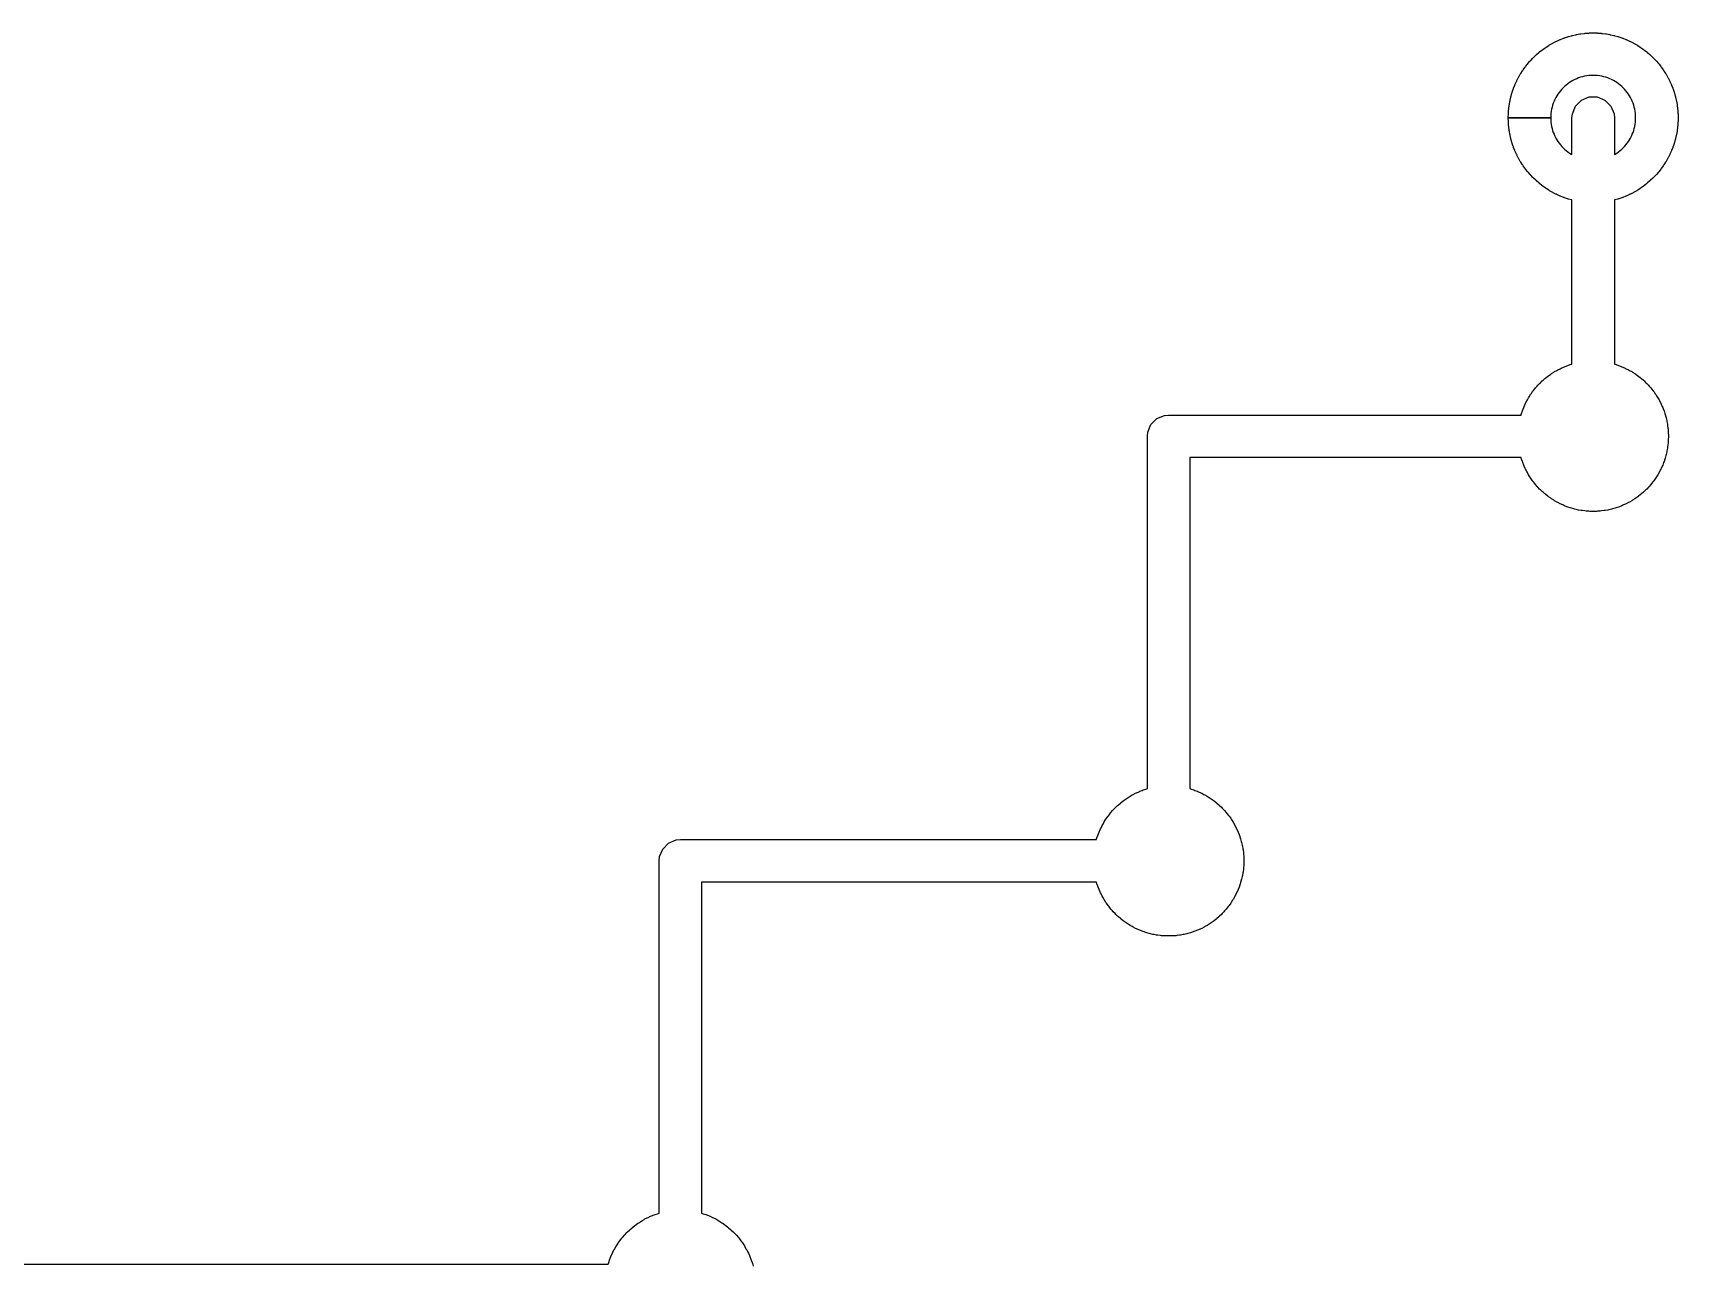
# Model space of a CAD drawing. Header units: millimetres. Extents: x 73.1 to 170.6, y -160.7 to -95.4.
# Drawn here: x 156.35 to 165.44, y -140.84 to -134.03 of the extents above; entities that cross this region are included whole.
import ezdxf

# ---------------------------------------------------------------- set-up
doc = ezdxf.new("R2010")
doc.units = ezdxf.units.MM
doc.layers.add('B.Silkscreen', color=31, linetype='CONTINUOUS', true_color=0xe8b2a7)

msp = doc.modelspace()

# ---------------------------------------------------------------- linework, layer by layer
at = {"layer": 'B.Silkscreen', "linetype": 'CONTINUOUS'}
for p, q in [((164.85677, -134.048001), (164.873794, -134.04408)), ((164.873794, -134.04408), (164.876661, -134.04371)), ((164.876661, -134.04371), (164.879449, -134.042923)), ((164.879449, -134.042923), (164.896771, -134.039822)), ((164.896771, -134.039822), (164.899744, -134.039586)), ((164.899744, -134.039586), (164.902654, -134.038922)), ((164.902654, -134.038922), (164.920259, -134.036685)), ((164.920259, -134.036685), (164.923212, -134.036601)), ((164.923212, -134.036601), (164.926124, -134.036089)), ((164.926124, -134.036089), (164.943984, -134.034727)), ((164.943984, -134.034727), (164.946978, -134.034793)), ((164.946978, -134.034793), (164.949948, -134.034425)), ((164.949948, -134.034425), (164.968053, -134.033969)), ((164.968053, -134.033969), (164.971005, -134.034184)), ((164.971005, -134.034184), (164.973958, -134.033969)), ((164.973958, -134.033969), (164.992062, -134.034425)), ((164.992062, -134.034425), (164.99503, -134.034793)), ((164.99503, -134.034793), (164.99802, -134.034727)), ((164.99802, -134.034727), (165.015892, -134.036089)), ((165.015892, -134.036089), (165.018807, -134.036602)), ((165.018807, -134.036602), (165.021768, -134.036686)), ((165.021768, -134.036686), (165.039366, -134.038923)), ((165.039366, -134.038923), (165.042267, -134.039585)), ((165.042267, -134.039585), (165.045239, -134.039821)), ((165.045239, -134.039821), (165.062564, -134.042922)), ((165.062564, -134.042922), (165.065353, -134.043709)), ((165.065353, -134.043709), (165.068224, -134.04408)), ((165.068224, -134.04408), (165.085248, -134.048001)), ((164.674781, -134.139328), (164.688073, -134.128882)), ((164.688073, -134.128882), (164.69046, -134.127358)), ((164.69046, -134.127358), (164.692597, -134.1255)), ((164.692597, -134.1255), (164.706393, -134.115696)), ((164.706393, -134.115696), (164.708842, -134.114294)), ((164.708842, -134.114294), (164.711065, -134.112541)), ((164.711065, -134.112541), (164.725344, -134.103393)), ((164.725344, -134.103393), (164.727848, -134.102115)), ((164.727848, -134.102115), (164.730136, -134.100482)), ((164.730136, -134.100482), (164.744862, -134.092012)), ((164.744862, -134.092012), (164.747448, -134.090845)), ((164.747448, -134.090845), (164.749832, -134.089311)), ((164.749832, -134.089311), (164.764996, -134.081537)), ((164.764996, -134.081537), (164.767681, -134.080478)), ((164.767681, -134.080478), (164.770184, -134.079036)), ((164.770184, -134.079036), (164.785769, -134.07199)), ((164.785769, -134.07199), (164.788512, -134.071061)), ((164.788512, -134.071061), (164.791081, -134.069745)), ((164.791081, -134.069745), (164.807054, -134.063449)), ((164.807054, -134.063449), (164.80983, -134.062658)), ((164.80983, -134.062658), (164.812452, -134.061474)), ((164.812452, -134.061474), (164.828798, -134.055941)), ((164.828798, -134.055941), (164.831642, -134.05528)), ((164.831642, -134.05528), (164.83436, -134.054211)), ((164.83436, -134.054211), (164.851054, -134.04947)), ((164.851054, -134.04947), (164.853965, -134.048944)), ((164.853965, -134.048944), (164.85677, -134.048001)), ((165.085248, -134.048001), (165.08806, -134.048947)), ((165.08806, -134.048947), (165.090976, -134.049474)), ((165.090976, -134.049474), (165.107662, -134.054215)), ((165.107662, -134.054215), (165.11036, -134.055276)), ((165.11036, -134.055276), (165.113191, -134.055934)), ((165.113191, -134.055934), (165.129547, -134.061467)), ((165.129547, -134.061467), (165.132181, -134.062657)), ((165.132181, -134.062657), (165.134953, -134.063446)), ((165.134953, -134.063446), (165.15093, -134.069741)), ((165.15093, -134.069741), (165.153518, -134.071067)), ((165.153518, -134.071067), (165.156275, -134.072001)), ((165.156275, -134.072001), (165.171851, -134.079047)), ((165.171851, -134.079047), (165.174339, -134.080481)), ((165.174339, -134.080481), (165.177011, -134.081535)), ((165.177011, -134.081535), (165.192177, -134.089308)), ((165.192177, -134.089308), (165.194553, -134.090837)), ((165.194553, -134.090837), (165.197119, -134.091994)), ((165.197119, -134.091994), (165.211856, -134.100464)), ((165.211856, -134.100464), (165.214169, -134.102115)), ((165.214169, -134.102115), (165.216709, -134.103411)), ((165.216709, -134.103411), (165.230979, -134.112559)), ((165.230979, -134.112559), (165.233186, -134.114301)), ((165.233186, -134.114301), (165.235627, -134.115698)), ((165.235627, -134.115698), (165.249421, -134.125502)), ((165.249421, -134.125502), (165.251566, -134.127369)), ((165.251566, -134.127369), (165.253965, -134.1289)), ((165.253965, -134.1289), (165.267251, -134.139346)), ((164.583747, -134.23832), (164.593558, -134.224529)), ((164.593558, -134.224529), (164.595396, -134.222418)), ((164.595396, -134.222418), (164.596903, -134.220056)), ((164.596903, -134.220056), (164.607344, -134.206769)), ((164.607344, -134.206769), (164.609273, -134.204755)), ((164.609273, -134.204755), (164.610887, -134.202473)), ((164.610887, -134.202473), (164.621945, -134.189698)), ((164.621945, -134.189698), (164.624007, -134.187741)), ((164.624007, -134.187741), (164.625759, -134.185501)), ((164.625759, -134.185501), (164.637406, -134.173292)), ((164.637406, -134.173292), (164.639523, -134.171469)), ((164.639523, -134.171469), (164.641343, -134.169357)), ((164.641343, -134.169357), (164.653563, -134.157708)), ((164.653563, -134.157708), (164.655766, -134.155986)), ((164.655766, -134.155986), (164.657689, -134.153958)), ((164.657689, -134.153958), (164.670449, -134.142902)), ((164.670449, -134.142902), (164.672752, -134.141272)), ((164.672752, -134.141272), (164.674781, -134.139328)), ((165.267251, -134.139346), (165.269268, -134.14128)), ((165.269268, -134.14128), (165.271548, -134.142893)), ((165.271548, -134.142893), (165.284312, -134.15395)), ((165.284312, -134.15395), (165.286237, -134.15598)), ((165.286237, -134.15598), (165.288448, -134.157708)), ((165.288448, -134.157708), (165.300668, -134.169357)), ((165.300668, -134.169357), (165.302485, -134.171466)), ((165.302485, -134.171466), (165.304598, -134.173285)), ((165.304598, -134.173285), (165.316247, -134.185494)), ((165.316247, -134.185494), (165.318004, -134.18774)), ((165.318004, -134.18774), (165.320071, -134.189702)), ((165.320071, -134.189702), (165.331128, -134.202476)), ((165.331128, -134.202476), (165.332739, -134.204755)), ((165.332739, -134.204755), (165.334665, -134.206765)), ((165.334665, -134.206765), (165.345106, -134.220051)), ((165.345106, -134.220051), (165.346613, -134.222414)), ((165.346613, -134.222414), (165.348452, -134.224525)), ((165.348452, -134.224525), (165.358264, -134.238315)), ((164.540021, -134.317732), (164.547067, -134.302151)), ((164.547067, -134.302151), (164.548492, -134.299677)), ((164.548492, -134.299677), (164.549537, -134.297025)), ((164.549537, -134.297025), (164.557303, -134.281857)), ((164.557303, -134.281857), (164.558856, -134.279441)), ((164.558856, -134.279441), (164.560035, -134.276829)), ((164.560035, -134.276829), (164.568507, -134.262102)), ((164.568507, -134.262102), (164.570134, -134.259822)), ((164.570134, -134.259822), (164.57141, -134.257322)), ((164.57141, -134.257322), (164.580557, -134.243043)), ((164.580557, -134.243043), (164.582326, -134.240799)), ((164.582326, -134.240799), (164.583747, -134.23832)), ((164.83075, -134.315034), (164.8219, -134.321988)), ((164.83995, -134.308495), (164.83075, -134.315034)), ((164.849494, -134.302381), (164.83995, -134.308495)), ((164.859344, -134.296715), (164.849494, -134.302381)), ((164.869414, -134.291552), (164.859344, -134.296715)), ((164.879756, -134.286876), (164.869414, -134.291552)), ((164.890367, -134.282694), (164.879756, -134.286876)), ((164.901231, -134.279017), (164.890367, -134.282694)), ((164.912283, -134.275878), (164.901231, -134.279017)), ((164.923613, -134.273269), (164.912283, -134.275878)), ((164.935161, -134.271201), (164.923613, -134.273269)), ((164.946898, -134.26971), (164.935161, -134.271201)), ((164.958828, -134.2688), (164.946898, -134.26971)), ((164.971004, -134.268493), (164.958828, -134.2688)), ((164.983175, -134.268799), (164.971004, -134.268493)), ((164.995123, -134.26971), (164.983175, -134.268799)), ((165.006837, -134.271199), (164.995123, -134.26971)), ((165.018409, -134.27327), (165.006837, -134.271199)), ((165.029728, -134.275878), (165.018409, -134.27327)), ((165.040772, -134.279015), (165.029728, -134.275878)), ((165.05167, -134.282703), (165.040772, -134.279015)), ((165.06226, -134.286875), (165.05167, -134.282703)), ((165.072584, -134.291545), (165.06226, -134.286875)), ((165.082694, -134.296728), (165.072584, -134.291545)), ((165.092532, -134.302383), (165.082694, -134.296728)), ((165.102035, -134.308474), (165.092532, -134.302383)), ((165.111241, -134.315017), (165.102035, -134.308474)), ((165.120107, -134.321988), (165.111241, -134.315017)), ((165.358264, -134.238315), (165.359686, -134.240799)), ((165.359686, -134.240799), (165.361457, -134.243043)), ((165.361457, -134.243043), (165.370604, -134.257322)), ((165.370604, -134.257322), (165.371882, -134.259828)), ((165.371882, -134.259828), (165.373516, -134.262117)), ((165.373516, -134.262117), (165.381985, -134.276844)), ((165.381985, -134.276844), (165.383154, -134.279436)), ((165.383154, -134.279436), (165.384694, -134.28183)), ((165.384694, -134.28183), (165.392465, -134.296997)), ((165.392465, -134.296997), (165.39351, -134.299651)), ((165.39351, -134.299651), (165.394939, -134.302128)), ((165.394939, -134.302128), (165.401989, -134.317709)), ((164.511729, -134.408647), (164.512106, -134.405734)), ((164.512106, -134.405734), (164.516032, -134.388713)), ((164.516032, -134.388713), (164.516969, -134.385928)), ((164.516969, -134.385928), (164.517491, -134.383039)), ((164.517491, -134.383039), (164.522231, -134.366345)), ((164.522231, -134.366345), (164.523297, -134.363633)), ((164.523297, -134.363633), (164.523957, -134.360793)), ((164.523957, -134.360793), (164.529488, -134.344446)), ((164.529488, -134.344446), (164.530684, -134.341798)), ((164.530684, -134.341798), (164.53148, -134.339005)), ((164.53148, -134.339005), (164.537781, -134.323028)), ((164.537781, -134.323028), (164.539098, -134.320459)), ((164.539098, -134.320459), (164.540021, -134.317732)), ((164.759587, -134.40137), (164.754894, -134.411748)), ((164.764749, -134.39129), (164.759587, -134.40137)), ((164.770392, -134.38148), (164.764749, -134.39129)), ((164.776499, -134.371947), (164.770392, -134.38148)), ((164.783034, -134.36276), (164.776499, -134.371947)), ((164.790036, -134.353849), (164.783034, -134.36276)), ((164.7974, -134.345341), (164.790036, -134.353849)), ((164.805174, -134.337191), (164.7974, -134.345341)), ((164.813365, -134.329383), (164.805174, -134.337191)), ((164.8219, -134.321988), (164.813365, -134.329383)), ((164.873505, -134.437832), (164.905858, -134.405479)), ((164.905858, -134.405479), (164.948128, -134.38797)), ((164.948128, -134.38797), (164.993882, -134.38797)), ((164.993882, -134.38797), (165.036152, -134.405479)), ((165.036152, -134.405479), (165.068505, -134.437832)), ((165.128654, -134.329391), (165.120107, -134.321988)), ((165.136835, -134.33719), (165.128654, -134.329391)), ((165.1446, -134.345327), (165.136835, -134.33719)), ((165.151981, -134.353856), (165.1446, -134.345327)), ((165.158974, -134.362755), (165.151981, -134.353856)), ((165.165514, -134.371947), (165.158974, -134.362755)), ((165.171613, -134.381468), (165.165514, -134.371947)), ((165.177261, -134.391288), (165.171613, -134.381468)), ((165.18244, -134.401397), (165.177261, -134.391288)), ((165.187119, -134.411735), (165.18244, -134.401397)), ((165.401989, -134.317709), (165.402926, -134.320476)), ((165.402926, -134.320476), (165.404255, -134.323069)), ((165.404255, -134.323069), (165.410549, -134.339046)), ((165.410549, -134.339046), (165.411336, -134.341815)), ((165.411336, -134.341815), (165.412525, -134.344445)), ((165.412525, -134.344445), (165.418056, -134.360793)), ((165.418056, -134.360793), (165.418713, -134.363625)), ((165.418713, -134.363625), (165.419779, -134.366333)), ((165.419779, -134.366333), (165.42452, -134.383026)), ((165.42452, -134.383026), (165.425042, -134.385919)), ((165.425042, -134.385919), (165.425981, -134.388706)), ((165.425981, -134.388706), (165.429908, -134.405727)), ((165.429908, -134.405727), (165.430286, -134.408653)), ((164.501995, -134.500012), (164.502453, -134.481916)), ((164.502453, -134.481916), (164.502819, -134.478964)), ((164.502753, -134.475985), (164.504113, -134.458114)), ((164.502819, -134.478964), (164.502753, -134.475985)), ((164.504113, -134.458114), (164.504627, -134.455192)), ((164.504627, -134.455192), (164.504711, -134.452223)), ((164.504711, -134.452223), (164.506949, -134.434619)), ((164.506949, -134.434619), (164.507607, -134.431738)), ((164.507607, -134.431738), (164.507839, -134.428795)), ((164.507839, -134.428795), (164.510932, -134.411475)), ((164.510932, -134.411475), (164.511729, -134.408647)), ((164.736825, -134.490829), (164.736518, -134.502962)), ((164.737735, -134.478868), (164.736825, -134.490829)), ((164.739229, -134.467118), (164.737735, -134.478868)), ((164.741288, -134.455587), (164.739229, -134.467118)), ((164.743897, -134.444276), (164.741288, -134.455587)), ((164.747041, -134.433204), (164.743897, -134.444276)), ((164.750715, -134.422344), (164.747041, -134.433204)), ((164.754894, -134.411748), (164.750715, -134.422344)), ((164.853743, -134.502979), (164.855996, -134.480102)), ((164.855996, -134.480102), (164.873505, -134.437832)), ((165.068505, -134.437832), (165.086014, -134.480102)), ((165.086014, -134.480102), (165.088267, -134.502979)), ((165.191289, -134.422321), (165.187119, -134.411735)), ((165.194969, -134.433198), (165.191289, -134.422321)), ((165.198123, -134.444301), (165.194969, -134.433198)), ((165.200725, -134.455577), (165.198123, -134.444301)), ((165.202782, -134.467106), (165.200725, -134.455577)), ((165.204278, -134.478869), (165.202782, -134.467106)), ((165.205188, -134.49083), (165.204278, -134.478869)), ((165.205497, -134.502979), (165.205188, -134.49083)), ((165.430286, -134.408653), (165.431087, -134.411494)), ((165.431087, -134.411494), (165.434177, -134.428813)), ((165.434177, -134.428813), (165.434407, -134.431743)), ((165.434407, -134.431743), (165.435063, -134.434613)), ((165.435063, -134.434613), (165.437302, -134.452216)), ((165.437302, -134.452216), (165.437386, -134.455187)), ((165.437386, -134.455187), (165.437901, -134.458114)), ((165.437901, -134.458114), (165.439261, -134.475985)), ((165.439261, -134.475985), (165.439194, -134.47896)), ((165.439194, -134.47896), (165.439561, -134.48191)), ((165.439561, -134.48191), (165.44002, -134.500006)), ((164.501994, -134.505942), (164.50221, -134.502971)), ((164.502452, -134.52406), (164.501994, -134.505942)), ((164.502209, -134.502962), (164.501995, -134.500012)), ((164.50221, -134.502971), (164.502209, -134.502962)), ((164.502209, -134.502962), (164.736518, -134.502962)), ((164.736518, -134.502962), (164.502209, -134.502962)), ((164.502819, -134.527018), (164.502452, -134.52406)), ((164.502753, -134.529999), (164.502819, -134.527018)), ((164.504114, -134.54786), (164.502753, -134.529999)), ((164.504627, -134.550781), (164.504114, -134.54786)), ((164.504712, -134.553747), (164.504627, -134.550781)), ((164.50695, -134.571348), (164.504712, -134.553747)), ((164.507606, -134.574222), (164.50695, -134.571348)), ((164.507838, -134.577163), (164.507606, -134.574222)), ((164.510931, -134.594491), (164.507838, -134.577163)), ((164.736518, -134.502962), (164.736826, -134.515158)), ((164.736826, -134.515158), (164.737737, -134.527118)), ((164.737737, -134.527118), (164.739228, -134.538844)), ((164.739228, -134.538844), (164.741286, -134.550371)), ((164.741286, -134.550371), (164.743895, -134.561681)), ((164.743895, -134.561681), (164.747044, -134.572769)), ((164.747044, -134.572769), (164.750712, -134.583611)), ((164.750712, -134.583611), (164.754897, -134.594224)), ((164.853743, -134.706036), (164.853743, -134.502979)), ((165.088267, -134.502979), (165.088267, -134.706042)), ((165.187115, -134.594237), (165.191292, -134.583634)), ((165.191292, -134.583634), (165.194972, -134.572758)), ((165.194972, -134.572758), (165.198122, -134.561671)), ((165.198122, -134.561671), (165.200723, -134.550401)), ((165.200723, -134.550401), (165.202782, -134.538854)), ((165.202782, -134.538854), (165.204278, -134.527095)), ((165.204278, -134.527095), (165.205188, -134.515154)), ((165.205188, -134.515154), (165.205497, -134.502979)), ((165.434179, -134.577144), (165.431089, -134.594471)), ((165.434408, -134.574216), (165.434179, -134.577144)), ((165.435063, -134.571354), (165.434408, -134.574216)), ((165.437302, -134.553753), (165.435063, -134.571354)), ((165.437386, -134.550784), (165.437302, -134.553753)), ((165.437901, -134.547859), (165.437386, -134.550784)), ((165.439261, -134.529999), (165.437901, -134.547859)), ((165.439561, -134.524066), (165.439194, -134.527016)), ((165.439194, -134.527016), (165.439261, -134.529999)), ((165.44002, -134.505949), (165.439561, -134.524066)), ((165.44002, -134.500006), (165.439803, -134.502977)), ((165.439803, -134.502977), (165.44002, -134.505949)), ((164.511729, -134.597321), (164.510931, -134.594491)), ((164.512107, -134.600245), (164.511729, -134.597321)), ((164.516033, -134.617262), (164.512107, -134.600245)), ((164.51697, -134.620045), (164.516033, -134.617262)), ((164.517493, -134.622939), (164.51697, -134.620045)), ((164.522233, -134.639627), (164.517493, -134.622939)), ((164.5233, -134.642338), (164.522233, -134.639627)), ((164.523958, -134.645173), (164.5233, -134.642338)), ((164.529489, -134.661519), (164.523958, -134.645173)), ((164.530681, -134.664158), (164.529489, -134.661519)), ((164.531477, -134.666951), (164.530681, -134.664158)), ((164.537778, -134.682931), (164.531477, -134.666951)), ((164.754897, -134.594224), (164.759582, -134.604584)), ((164.759582, -134.604584), (164.764757, -134.61469)), ((164.764757, -134.61469), (164.770399, -134.624503)), ((164.770399, -134.624503), (164.776499, -134.634021)), ((164.776499, -134.634021), (164.783039, -134.643216)), ((164.783039, -134.643216), (164.790005, -134.652078)), ((164.790005, -134.652078), (164.7974, -134.660612)), ((164.7974, -134.660612), (164.8052, -134.668796)), ((164.8052, -134.668796), (164.813387, -134.676602)), ((164.813387, -134.676602), (164.8219, -134.683979)), ((165.120104, -134.683982), (165.12863, -134.676596)), ((165.12863, -134.676596), (165.136817, -134.668789)), ((165.136817, -134.668789), (165.144615, -134.660609)), ((165.144615, -134.660609), (165.151993, -134.652094)), ((165.151993, -134.652094), (165.158983, -134.643202)), ((165.158983, -134.643202), (165.165519, -134.634014)), ((165.165519, -134.634014), (165.171604, -134.624518)), ((165.171604, -134.624518), (165.177256, -134.614685)), ((165.177256, -134.614685), (165.182445, -134.604557)), ((165.182445, -134.604557), (165.187115, -134.594237)), ((165.410552, -134.666909), (165.404258, -134.68289)), ((165.411338, -134.664143), (165.410552, -134.666909)), ((165.412524, -134.66152), (165.411338, -134.664143)), ((165.418055, -134.645173), (165.412524, -134.66152)), ((165.418711, -134.642343), (165.418055, -134.645173)), ((165.419776, -134.63964), (165.418711, -134.642343)), ((165.424518, -134.622951), (165.419776, -134.63964)), ((165.425041, -134.620055), (165.424518, -134.622951)), ((165.42598, -134.617268), (165.425041, -134.620055)), ((165.429907, -134.600252), (165.42598, -134.617268)), ((165.430286, -134.597319), (165.429907, -134.600252)), ((165.431089, -134.594471), (165.430286, -134.597319)), ((164.539095, -134.685499), (164.537778, -134.682931)), ((164.540021, -134.688234), (164.539095, -134.685499)), ((164.547067, -134.703815), (164.540021, -134.688234)), ((164.548492, -134.706287), (164.547067, -134.703815)), ((164.549538, -134.708944), (164.548492, -134.706287)), ((164.557304, -134.724111), (164.549538, -134.708944)), ((164.558849, -134.726514), (164.557304, -134.724111)), ((164.560021, -134.729112), (164.558849, -134.726514)), ((164.568493, -134.743848), (164.560021, -134.729112)), ((164.570135, -134.746149), (164.568493, -134.743848)), ((164.571418, -134.748663), (164.570135, -134.746149)), ((164.580565, -134.762938), (164.571418, -134.748663)), ((164.582329, -134.765173), (164.580565, -134.762938)), ((164.583745, -134.767646), (164.582329, -134.765173)), ((164.593556, -134.781438), (164.583745, -134.767646)), ((164.8219, -134.683979), (164.830746, -134.690931)), ((164.830746, -134.690931), (164.83996, -134.697476)), ((164.83996, -134.697476), (164.849506, -134.703599)), ((164.849506, -134.703599), (164.853743, -134.706036)), ((165.088267, -134.706042), (165.092511, -134.703603)), ((165.092511, -134.703603), (165.102031, -134.697494)), ((165.102031, -134.697494), (165.111255, -134.690942)), ((165.111255, -134.690942), (165.120104, -134.683982)), ((165.358266, -134.76765), (165.348454, -134.781442)), ((165.359683, -134.765175), (165.358266, -134.76765)), ((165.361449, -134.762938), (165.359683, -134.765175)), ((165.370596, -134.748664), (165.361449, -134.762938)), ((165.371884, -134.746138), (165.370596, -134.748664)), ((165.37353, -134.743832), (165.371884, -134.746138)), ((165.381999, -134.729097), (165.37353, -134.743832)), ((165.38316, -134.726519), (165.381999, -134.729097)), ((165.384693, -134.724138), (165.38316, -134.726519)), ((165.392464, -134.708972), (165.384693, -134.724138)), ((165.393511, -134.706313), (165.392464, -134.708972)), ((165.394939, -134.703838), (165.393511, -134.706313)), ((165.401989, -134.688257), (165.394939, -134.703838)), ((165.402927, -134.685487), (165.401989, -134.688257)), ((165.404258, -134.68289), (165.402927, -134.685487)), ((164.5954, -134.783555), (164.593556, -134.781438)), ((164.596914, -134.785927), (164.5954, -134.783555)), ((164.607354, -134.799211), (164.596914, -134.785927)), ((164.609304, -134.801245), (164.607354, -134.799211)), ((164.610929, -134.803541), (164.609304, -134.801245)), ((164.621987, -134.816303), (164.610929, -134.803541)), ((164.624009, -134.818219), (164.621987, -134.816303)), ((164.625723, -134.820413), (164.624009, -134.818219)), ((164.63737, -134.832632), (164.625723, -134.820413)), ((164.639494, -134.834463), (164.63737, -134.832632)), ((164.641332, -134.836596), (164.639494, -134.834463)), ((164.653552, -134.848248), (164.641332, -134.836596)), ((164.655757, -134.849972), (164.653552, -134.848248)), ((164.657677, -134.851997), (164.655757, -134.849972)), ((164.670437, -134.863056), (164.657677, -134.851997)), ((165.284324, -134.852007), (165.27156, -134.863065)), ((165.286252, -134.849973), (165.284324, -134.852007)), ((165.288459, -134.848248), (165.286252, -134.849973)), ((165.300679, -134.836596), (165.288459, -134.848248)), ((165.30251, -134.834469), (165.300679, -134.836596)), ((165.304634, -134.83264), (165.30251, -134.834469)), ((165.316283, -134.82042), (165.304634, -134.83264)), ((165.318003, -134.818217), (165.316283, -134.82042)), ((165.320029, -134.816298), (165.318003, -134.818217)), ((165.331086, -134.803537), (165.320029, -134.816298)), ((165.332705, -134.801248), (165.331086, -134.803537)), ((165.334655, -134.799215), (165.332705, -134.801248)), ((165.345095, -134.785932), (165.334655, -134.799215)), ((165.346607, -134.783562), (165.345095, -134.785932)), ((165.348454, -134.781442), (165.346607, -134.783562)), ((164.672738, -134.864684), (164.670437, -134.863056)), ((164.674776, -134.866638), (164.672738, -134.864684)), ((164.688069, -134.877085), (164.674776, -134.866638)), ((164.690468, -134.878616), (164.688069, -134.877085)), ((164.69262, -134.880487), (164.690468, -134.878616)), ((164.706415, -134.890286), (164.69262, -134.880487)), ((164.708835, -134.891669), (164.706415, -134.890286)), ((164.711021, -134.893396), (164.708835, -134.891669)), ((164.7253, -134.902553), (164.711021, -134.893396)), ((164.727829, -134.903844), (164.7253, -134.902553)), ((164.730141, -134.905495), (164.727829, -134.903844)), ((164.744868, -134.913964), (164.730141, -134.905495)), ((164.747467, -134.915136), (164.744868, -134.913964)), ((164.749864, -134.916678), (164.747467, -134.915136)), ((164.765028, -134.924446), (164.749864, -134.916678)), ((164.767687, -134.925493), (164.765028, -134.924446)), ((164.770167, -134.926923), (164.767687, -134.925493)), ((164.785752, -134.933972), (164.770167, -134.926923)), ((164.788507, -134.934905), (164.785752, -134.933972)), ((164.791093, -134.93623), (164.788507, -134.934905)), ((164.807066, -134.942523), (164.791093, -134.93623)), ((164.809836, -134.943311), (164.807066, -134.942523)), ((164.812458, -134.944496), (164.809836, -134.943311)), ((164.828805, -134.950029), (164.812458, -134.944496)), ((164.831655, -134.95069), (164.828805, -134.950029)), ((164.834379, -134.951762), (164.831655, -134.95069)), ((164.851073, -134.9565), (164.834379, -134.951762)), ((165.107644, -134.951758), (165.090957, -134.956496)), ((165.110352, -134.950692), (165.107644, -134.951758)), ((165.113185, -134.950035), (165.110352, -134.950692)), ((165.12954, -134.944503), (165.113185, -134.950035)), ((165.132168, -134.943315), (165.12954, -134.944503)), ((165.134942, -134.942527), (165.132168, -134.943315)), ((165.150919, -134.936234), (165.134942, -134.942527)), ((165.153526, -134.934898), (165.150919, -134.936234)), ((165.156292, -134.933961), (165.153526, -134.934898)), ((165.171868, -134.926912), (165.156292, -134.933961)), ((165.17433, -134.925491), (165.171868, -134.926912)), ((165.176978, -134.924449), (165.17433, -134.925491)), ((165.192145, -134.916681), (165.176978, -134.924449)), ((165.194532, -134.915145), (165.192145, -134.916681)), ((165.197114, -134.913982), (165.194532, -134.915145)), ((165.211851, -134.905513), (165.197114, -134.913982)), ((165.214192, -134.903842), (165.211851, -134.905513)), ((165.216753, -134.902534), (165.214192, -134.903842)), ((165.231023, -134.893378), (165.216753, -134.902534)), ((165.2332, -134.891657), (165.231023, -134.893378)), ((165.235604, -134.890283), (165.2332, -134.891657)), ((165.249398, -134.880484), (165.235604, -134.890283)), ((165.251558, -134.878604), (165.249398, -134.880484)), ((165.253969, -134.877066), (165.251558, -134.878604)), ((165.267255, -134.86662), (165.253969, -134.877066)), ((165.269278, -134.864679), (165.267255, -134.86662)), ((165.27156, -134.863065), (165.269278, -134.864679)), ((164.853743, -134.956981), (164.851073, -134.9565)), ((164.853743, -135.863396), (164.853743, -134.956981)), ((165.090957, -134.956496), (165.088267, -134.956981)), ((165.088267, -134.956981), (165.088267, -135.863396)), ((164.689492, -135.956465), (164.693848, -135.952504)), ((164.693848, -135.952504), (164.704482, -135.943293)), ((164.704482, -135.943293), (164.709012, -135.939556)), ((164.709012, -135.939556), (164.720089, -135.930856)), ((164.720089, -135.930856), (164.724732, -135.927384)), ((164.724732, -135.927384), (164.736223, -135.919209)), ((164.736223, -135.919209), (164.741098, -135.915914)), ((164.741098, -135.915914), (164.752996, -135.908284)), ((164.752996, -135.908284), (164.758123, -135.905171)), ((164.758123, -135.905171), (164.770403, -135.898121)), ((164.770403, -135.898121), (164.775496, -135.895356)), ((164.775496, -135.895356), (164.788129, -135.888879)), ((164.788129, -135.888879), (164.793566, -135.886259)), ((164.793566, -135.886259), (164.806557, -135.880389)), ((164.806557, -135.880389), (164.812008, -135.878083)), ((164.812008, -135.878083), (164.82532, -135.872828)), ((164.82532, -135.872828), (164.83107, -135.870723)), ((164.83107, -135.870723), (164.844688, -135.866121)), ((164.844688, -135.866121), (164.850433, -135.864336)), ((164.850433, -135.864336), (164.853743, -135.863396)), ((165.088267, -135.863396), (165.091583, -135.864338)), ((165.091583, -135.864338), (165.097308, -135.866117)), ((165.097308, -135.866117), (165.110931, -135.870719)), ((165.110931, -135.870719), (165.116689, -135.872826)), ((165.116689, -135.872826), (165.130003, -135.878081)), ((165.130003, -135.878081), (165.135466, -135.880392)), ((165.135466, -135.880392), (165.148455, -135.886262)), ((165.148455, -135.886262), (165.153861, -135.888866)), ((165.153861, -135.888866), (165.166501, -135.895343)), ((165.166501, -135.895343), (165.171644, -135.898136)), ((165.171644, -135.898136), (165.183917, -135.905186)), ((165.183917, -135.905186), (165.189021, -135.908287)), ((165.189021, -135.908287), (165.200918, -135.915917)), ((165.200918, -135.915917), (165.205798, -135.919215)), ((165.205798, -135.919215), (165.217287, -135.92739)), ((165.217287, -135.92739), (165.221909, -135.930846)), ((165.221909, -135.930846), (165.232989, -135.939546)), ((165.232989, -135.939546), (165.237514, -135.943278)), ((165.237514, -135.943278), (165.248152, -135.952489)), ((165.248152, -135.952489), (165.252535, -135.956473)), ((164.614285, -136.048989), (164.617352, -136.043939)), ((164.617352, -136.043939), (164.624974, -136.032045)), ((164.624974, -136.032045), (164.628296, -136.027128)), ((164.628296, -136.027128), (164.636476, -136.015632)), ((164.636476, -136.015632), (164.639969, -136.010962)), ((164.639969, -136.010962), (164.64867, -135.999892)), ((164.64867, -135.999892), (164.652358, -135.995422)), ((164.652358, -135.995422), (164.66157, -135.984781)), ((164.66157, -135.984781), (164.665568, -135.980384)), ((164.665568, -135.980384), (164.675277, -135.970213)), ((164.675277, -135.970213), (164.679311, -135.96618)), ((164.679311, -135.96618), (164.689492, -135.956465)), ((165.252535, -135.956473), (165.262714, -135.966188)), ((165.262714, -135.966188), (165.26676, -135.970235)), ((165.26676, -135.970235), (165.276464, -135.980406)), ((165.276464, -135.980406), (165.280411, -135.984747)), ((165.280411, -135.984747), (165.28963, -135.995388)), ((165.28963, -135.995388), (165.293381, -135.999935)), ((165.293381, -135.999935), (165.302074, -136.011005)), ((165.302074, -136.011005), (165.305518, -136.015609)), ((165.305518, -136.015609), (165.313702, -136.027105)), ((165.313702, -136.027105), (165.31704, -136.032045)), ((165.31704, -136.032045), (165.324662, -136.043939)), ((165.324662, -136.043939), (165.32771, -136.048956)), ((164.57523, -136.135515), (164.579843, -136.121898)), ((164.579843, -136.121898), (164.581891, -136.116305)), ((164.581891, -136.116305), (164.587138, -136.102989)), ((164.587138, -136.102989), (164.58949, -136.097427)), ((164.58949, -136.097427), (164.595363, -136.084442)), ((164.595363, -136.084442), (164.597938, -136.079098)), ((164.597938, -136.079098), (164.604413, -136.066454)), ((164.604413, -136.066454), (164.60723, -136.061266)), ((164.60723, -136.061266), (164.614285, -136.048989)), ((165.32771, -136.048956), (165.33477, -136.061233)), ((165.33477, -136.061233), (165.337641, -136.066522)), ((165.337641, -136.066522), (165.344106, -136.079166)), ((165.344106, -136.079166), (165.346623, -136.084392)), ((165.346623, -136.084392), (165.352503, -136.097377)), ((165.352503, -136.097377), (165.354884, -136.103004)), ((165.354884, -136.103004), (165.360129, -136.11632)), ((165.360129, -136.11632), (165.362166, -136.121883)), ((165.362166, -136.121883), (165.366781, -136.1355)), ((162.510746, -136.239043), (162.528255, -136.196773)), ((162.528255, -136.196773), (162.560608, -136.16442)), ((162.560608, -136.16442), (162.602878, -136.146911)), ((162.602878, -136.146911), (162.625755, -136.144658)), ((162.625755, -136.144658), (164.572477, -136.144658)), ((164.572477, -136.144658), (164.573404, -136.141388)), ((164.573404, -136.141388), (164.57523, -136.135515)), ((165.366781, -136.1355), (165.368596, -136.141334)), ((165.368596, -136.141334), (165.372549, -136.155249)), ((165.372549, -136.155249), (165.374074, -136.161175)), ((165.374074, -136.161175), (165.377344, -136.175349)), ((165.377344, -136.175349), (165.378577, -136.181385)), ((165.378577, -136.181385), (165.38115, -136.195825)), ((165.38115, -136.195825), (165.382063, -136.201799)), ((165.382063, -136.201799), (165.383935, -136.216471)), ((165.383935, -136.216471), (165.38457, -136.222724)), ((165.38457, -136.222724), (165.385696, -136.237612)), ((162.508493, -136.26192), (162.510746, -136.239043)), ((162.508493, -138.208635), (162.508493, -136.26192)), ((165.383935, -136.307368), (165.382063, -136.32204)), ((165.38457, -136.301111), (165.383935, -136.307368)), ((165.385696, -136.286217), (165.38457, -136.301111)), ((165.385696, -136.237612), (165.386005, -136.243738)), ((165.386005, -136.280096), (165.385696, -136.286217)), ((165.386005, -136.243738), (165.386387, -136.258825)), ((165.386387, -136.265016), (165.386005, -136.280096)), ((165.386387, -136.258825), (165.386387, -136.265016)), ((164.572476, -136.379182), (162.743017, -136.379182)), ((162.743017, -136.379182), (162.743017, -138.208632)), ((164.573404, -136.382456), (164.572476, -136.379182)), ((164.575232, -136.388334), (164.573404, -136.382456)), ((164.579845, -136.401949), (164.575232, -136.388334)), ((164.581887, -136.407525), (164.579845, -136.401949)), ((164.587134, -136.420845), (164.581887, -136.407525)), ((165.360133, -136.40751), (165.354888, -136.42083)), ((165.362164, -136.401964), (165.360133, -136.40751)), ((165.366779, -136.388349), (165.362164, -136.401964)), ((165.368596, -136.38251), (165.366779, -136.388349)), ((165.372549, -136.368595), (165.368596, -136.38251)), ((165.374079, -136.362647), (165.372549, -136.368595)), ((165.377349, -136.348461), (165.374079, -136.362647)), ((165.378575, -136.342457), (165.377349, -136.348461)), ((165.381148, -136.328024), (165.378575, -136.342457)), ((165.382063, -136.32204), (165.381148, -136.328024)), ((164.589503, -136.426448), (164.587134, -136.420845)), ((164.595376, -136.439424), (164.589503, -136.426448)), ((164.597937, -136.444736), (164.595376, -136.439424)), ((164.604412, -136.457381), (164.597937, -136.444736)), ((164.607235, -136.46258), (164.604412, -136.457381)), ((164.61429, -136.474855), (164.607235, -136.46258)), ((164.617342, -136.479881), (164.61429, -136.474855)), ((164.624964, -136.491779), (164.617342, -136.479881)), ((164.628322, -136.496749), (164.624964, -136.491779)), ((164.636502, -136.508236), (164.628322, -136.496749)), ((165.313676, -136.496772), (165.305492, -136.508259)), ((165.31705, -136.491779), (165.313676, -136.496772)), ((165.324672, -136.479881), (165.31705, -136.491779)), ((165.327706, -136.474887), (165.324672, -136.479881)), ((165.334766, -136.462612), (165.327706, -136.474887)), ((165.337642, -136.457312), (165.334766, -136.462612)), ((165.344107, -136.444667), (165.337642, -136.457312)), ((165.34661, -136.439474), (165.344107, -136.444667)), ((165.35249, -136.426498), (165.34661, -136.439474)), ((165.354888, -136.42083), (165.35249, -136.426498)), ((164.639956, -136.512852), (164.636502, -136.508236)), ((164.648657, -136.523926), (164.639956, -136.512852)), ((164.652347, -136.5284), (164.648657, -136.523926)), ((164.661559, -136.539044), (164.652347, -136.5284)), ((164.665544, -136.543428), (164.661559, -136.539044)), ((164.675253, -136.553605), (164.665544, -136.543428)), ((164.679343, -136.557694), (164.675253, -136.553605)), ((164.689524, -136.567402), (164.679343, -136.557694)), ((164.693838, -136.571325), (164.689524, -136.567402)), ((164.704472, -136.580538), (164.693838, -136.571325)), ((164.709028, -136.584296), (164.704472, -136.580538)), ((164.720105, -136.592993), (164.709028, -136.584296)), ((165.232973, -136.584306), (165.221893, -136.593003)), ((165.237524, -136.580552), (165.232973, -136.584306)), ((165.248162, -136.571339), (165.237524, -136.580552)), ((165.252503, -136.567394), (165.248162, -136.571339)), ((165.262682, -136.557686), (165.252503, -136.567394)), ((165.266785, -136.553583), (165.262682, -136.557686)), ((165.276489, -136.543406), (165.266785, -136.553583)), ((165.280422, -136.539078), (165.276489, -136.543406)), ((165.289641, -136.528434), (165.280422, -136.539078)), ((165.293395, -136.523883), (165.289641, -136.528434)), ((165.302088, -136.512809), (165.293395, -136.523883)), ((165.305492, -136.508259), (165.302088, -136.512809)), ((164.724704, -136.596432), (164.720105, -136.592993)), ((164.736195, -136.604612), (164.724704, -136.596432)), ((164.741135, -136.60795), (164.736195, -136.604612)), ((164.753033, -136.615574), (164.741135, -136.60795)), ((164.758039, -136.618615), (164.753033, -136.615574)), ((164.770319, -136.625678), (164.758039, -136.618615)), ((164.775564, -136.628527), (164.770319, -136.625678)), ((164.788197, -136.634994), (164.775564, -136.628527)), ((164.793558, -136.637576), (164.788197, -136.634994)), ((164.806549, -136.643447), (164.793558, -136.637576)), ((164.811978, -136.645744), (164.806549, -136.643447)), ((164.82529, -136.651003), (164.811978, -136.645744)), ((164.831017, -136.653102), (164.82529, -136.651003)), ((164.844635, -136.657711), (164.831017, -136.653102)), ((164.850449, -136.659519), (164.844635, -136.657711)), ((164.864363, -136.663468), (164.850449, -136.659519)), ((164.870271, -136.664986), (164.864363, -136.663468)), ((164.884447, -136.668255), (164.870271, -136.664986)), ((164.890454, -136.669483), (164.884447, -136.668255)), ((164.904898, -136.672059), (164.890454, -136.669483)), ((164.910928, -136.67298), (164.904898, -136.672059)), ((164.925597, -136.674847), (164.910928, -136.67298)), ((164.931769, -136.675473), (164.925597, -136.674847)), ((164.946652, -136.676604), (164.931769, -136.675473)), ((164.952838, -136.676917), (164.946652, -136.676604)), ((164.967927, -136.677297), (164.952838, -136.676917)), ((164.974083, -136.677297), (164.967927, -136.677297)), ((164.989174, -136.676917), (164.974083, -136.677297)), ((164.995357, -136.676605), (164.989174, -136.676917)), ((165.010245, -136.675474), (164.995357, -136.676605)), ((165.01642, -136.674847), (165.010245, -136.675474)), ((165.031089, -136.67298), (165.01642, -136.674847)), ((165.037135, -136.672056), (165.031089, -136.67298)), ((165.051568, -136.66948), (165.037135, -136.672056)), ((165.057548, -136.668258), (165.051568, -136.66948)), ((165.07173, -136.664989), (165.057548, -136.668258)), ((165.077656, -136.663466), (165.07173, -136.664989)), ((165.091567, -136.659517), (165.077656, -136.663466)), ((165.097362, -136.657715), (165.091567, -136.659517)), ((165.110985, -136.653106), (165.097362, -136.657715)), ((165.116718, -136.651006), (165.110985, -136.653106)), ((165.130032, -136.645747), (165.116718, -136.651006)), ((165.135473, -136.643444), (165.130032, -136.645747)), ((165.148462, -136.637573), (165.135473, -136.643444)), ((165.153793, -136.635006), (165.148462, -136.637573)), ((165.166433, -136.628539), (165.153793, -136.635006)), ((165.171728, -136.625663), (165.166433, -136.628539)), ((165.184001, -136.6186), (165.171728, -136.625663)), ((165.188985, -136.615572), (165.184001, -136.6186)), ((165.200882, -136.607948), (165.188985, -136.615572)), ((165.205827, -136.604606), (165.200882, -136.607948)), ((165.217316, -136.596426), (165.205827, -136.604606)), ((165.221893, -136.593003), (165.217316, -136.596426)), ((162.461278, -138.225647), (162.466809, -138.223308)), ((162.466809, -138.223308), (162.480126, -138.218058)), ((162.480126, -138.218058), (162.485736, -138.216003)), ((162.485736, -138.216003), (162.499355, -138.211389)), ((162.499355, -138.211389), (162.505187, -138.209574)), ((162.505187, -138.209574), (162.508493, -138.208635)), ((162.743017, -138.208632), (162.746347, -138.209579)), ((162.746347, -138.209579), (162.752148, -138.211385)), ((162.752148, -138.211385), (162.765772, -138.215999)), ((162.765772, -138.215999), (162.771404, -138.218061)), ((162.771404, -138.218061), (162.784718, -138.223311)), ((162.784718, -138.223311), (162.790269, -138.22566)), ((162.320291, -138.325665), (162.33, -138.315487)), ((162.33, -138.315487), (162.334095, -138.311394)), ((162.334095, -138.311394), (162.344276, -138.301686)), ((162.344276, -138.301686), (162.348588, -138.297766)), ((162.348588, -138.297766), (162.359226, -138.288549)), ((162.359226, -138.288549), (162.36378, -138.284791)), ((162.36378, -138.284791), (162.374851, -138.276098)), ((162.374851, -138.276098), (162.379418, -138.272681)), ((162.379418, -138.272681), (162.390906, -138.264497)), ((162.390906, -138.264497), (162.395904, -138.26112)), ((162.395904, -138.26112), (162.407806, -138.253497)), ((162.407806, -138.253497), (162.412817, -138.250454)), ((162.412817, -138.250454), (162.425099, -138.243394)), ((162.425099, -138.243394), (162.4303, -138.24057)), ((162.4303, -138.24057), (162.44293, -138.234102)), ((162.44293, -138.234102), (162.448287, -138.231521)), ((162.448287, -138.231521), (162.461278, -138.225647)), ((162.790269, -138.22566), (162.803251, -138.231534)), ((162.803251, -138.231534), (162.808537, -138.23408)), ((162.808537, -138.23408), (162.821179, -138.240548)), ((162.821179, -138.240548), (162.826433, -138.243401)), ((162.826433, -138.243401), (162.838712, -138.250461)), ((162.838712, -138.250461), (162.843747, -138.253519)), ((162.843747, -138.253519), (162.85564, -138.261142)), ((162.85564, -138.261142), (162.860578, -138.26448)), ((162.860578, -138.26448), (162.872072, -138.272664)), ((162.872072, -138.272664), (162.876651, -138.276088)), ((162.876651, -138.276088), (162.887725, -138.284781)), ((162.887725, -138.284781), (162.892292, -138.288549)), ((162.892292, -138.288549), (162.90293, -138.297766)), ((162.90293, -138.297766), (162.907247, -138.30169)), ((162.907247, -138.30169), (162.917427, -138.311398)), ((162.917427, -138.311398), (162.921538, -138.31551)), ((162.921538, -138.31551), (162.931242, -138.325688)), ((162.259183, -138.411663), (162.261993, -138.406491)), ((162.261993, -138.406491), (162.269052, -138.394214)), ((162.269052, -138.394214), (162.272126, -138.389155)), ((162.272126, -138.389155), (162.279755, -138.377259)), ((162.279755, -138.377259), (162.283013, -138.372436)), ((162.283013, -138.372436), (162.29118, -138.360944)), ((162.29118, -138.360944), (162.294715, -138.356216)), ((162.294715, -138.356216), (162.303419, -138.345142)), ((162.303419, -138.345142), (162.307127, -138.340648)), ((162.307127, -138.340648), (162.316342, -138.330009)), ((162.316342, -138.330009), (162.320291, -138.325665)), ((162.931242, -138.325688), (162.935152, -138.329989)), ((162.935152, -138.329989), (162.944371, -138.340628)), ((162.944371, -138.340628), (162.948097, -138.345142)), ((162.948097, -138.345142), (162.956801, -138.356216)), ((162.956801, -138.356216), (162.960332, -138.360938)), ((162.960332, -138.360938), (162.9685, -138.37243)), ((162.9685, -138.37243), (162.97175, -138.37724)), ((162.97175, -138.37724), (162.979382, -138.389136)), ((162.979382, -138.389136), (162.982483, -138.39424)), ((162.982483, -138.39424), (162.989538, -138.406517)), ((162.989538, -138.406517), (162.992347, -138.41169)), ((159.863571, -138.509671), (159.905841, -138.492162)), ((159.905841, -138.492162), (159.928718, -138.489909)), ((159.928718, -138.489909), (162.227231, -138.489909)), ((162.227231, -138.489909), (162.228169, -138.486606)), ((162.228169, -138.486606), (162.22996, -138.48084)), ((162.22996, -138.48084), (162.234565, -138.467218)), ((162.234565, -138.467218), (162.236668, -138.461476)), ((162.236668, -138.461476), (162.241924, -138.448163)), ((162.241924, -138.448163), (162.244206, -138.442766)), ((162.244206, -138.442766), (162.25007, -138.429773)), ((162.25007, -138.429773), (162.252707, -138.424297)), ((162.252707, -138.424297), (162.259183, -138.411663)), ((162.992347, -138.41169), (162.998819, -138.424324)), ((162.998819, -138.424324), (163.001416, -138.429716)), ((163.001416, -138.429716), (163.007288, -138.442709)), ((163.007288, -138.442709), (163.009608, -138.448193)), ((163.009608, -138.448193), (163.01486, -138.461506)), ((163.01486, -138.461506), (163.016938, -138.46718)), ((163.016938, -138.46718), (163.021548, -138.480802)), ((163.021548, -138.480802), (163.023359, -138.486629)), ((163.023359, -138.486629), (163.027306, -138.500543)), ((159.811456, -138.607171), (159.813709, -138.584294)), ((159.813709, -138.584294), (159.831218, -138.542024)), ((159.831218, -138.542024), (159.863571, -138.509671)), ((163.027306, -138.500543), (163.028815, -138.506414)), ((163.028815, -138.506414), (163.032087, -138.520591)), ((163.032087, -138.520591), (163.033313, -138.526581)), ((163.033313, -138.526581), (163.035892, -138.541015)), ((163.035892, -138.541015), (163.036819, -138.547078)), ((163.036819, -138.547078), (163.038687, -138.561749)), ((163.038687, -138.561749), (163.039314, -138.567927)), ((163.039314, -138.567927), (163.040446, -138.582823)), ((163.040446, -138.582823), (163.040761, -138.589065)), ((159.811456, -140.553891), (159.811456, -138.607171)), ((163.035894, -138.673305), (163.033315, -138.687748)), ((163.036818, -138.667261), (163.035894, -138.673305)), ((163.038686, -138.652595), (163.036818, -138.667261)), ((163.039314, -138.646418), (163.038686, -138.652595)), ((163.040446, -138.631532), (163.039314, -138.646418)), ((163.040761, -138.625282), (163.040446, -138.631532)), ((163.040761, -138.589065), (163.041134, -138.604149)), ((163.041134, -138.610192), (163.040761, -138.625282)), ((163.041134, -138.604149), (163.041134, -138.610192)), ((162.227231, -138.724433), (160.04598, -138.724433)), ((160.04598, -138.724433), (160.04598, -140.553888)), ((162.22817, -138.72774), (162.227231, -138.724433)), ((162.229958, -138.733493), (162.22817, -138.72774)), ((162.234563, -138.747117), (162.229958, -138.733493)), ((162.236674, -138.75288), (162.234563, -138.747117)), ((162.24193, -138.766188), (162.236674, -138.75288)), ((162.244214, -138.77159), (162.24193, -138.766188)), ((163.009602, -138.766158), (163.00728, -138.771647)), ((163.014854, -138.75285), (163.009602, -138.766158)), ((163.01694, -138.747156), (163.014854, -138.75285)), ((163.02155, -138.733532), (163.01694, -138.747156)), ((163.023357, -138.727716), (163.02155, -138.733532)), ((163.027304, -138.713805), (163.023357, -138.727716)), ((163.028815, -138.707928), (163.027304, -138.713805)), ((163.032087, -138.693751), (163.028815, -138.707928)), ((163.033315, -138.687748), (163.032087, -138.693751)), ((162.250078, -138.784577), (162.244214, -138.77159)), ((162.252694, -138.790008), (162.250078, -138.784577)), ((162.25917, -138.802649), (162.252694, -138.790008)), ((162.261989, -138.807839), (162.25917, -138.802649)), ((162.269048, -138.820118), (162.261989, -138.807839)), ((162.272131, -138.825192), (162.269048, -138.820118)), ((162.27976, -138.837086), (162.272131, -138.825192)), ((162.283019, -138.84191), (162.27976, -138.837086)), ((162.291186, -138.8534), (162.283019, -138.84191)), ((162.294702, -138.858102), (162.291186, -138.8534)), ((162.303406, -138.86918), (162.294702, -138.858102)), ((162.956814, -138.858102), (162.94811, -138.86918)), ((162.960326, -138.853405), (162.956814, -138.858102)), ((162.968494, -138.841915), (162.960326, -138.853405)), ((162.971745, -138.837105), (162.968494, -138.841915)), ((162.979377, -138.825211), (162.971745, -138.837105)), ((162.982487, -138.820092), (162.979377, -138.825211)), ((162.989542, -138.807813), (162.982487, -138.820092)), ((162.99236, -138.802622), (162.989542, -138.807813)), ((162.998832, -138.789981), (162.99236, -138.802622)), ((163.001408, -138.784634), (162.998832, -138.789981)), ((163.00728, -138.771647), (163.001408, -138.784634)), ((162.307135, -138.8737), (162.303406, -138.86918)), ((162.31635, -138.884337), (162.307135, -138.8737)), ((162.320279, -138.888659), (162.31635, -138.884337)), ((162.329988, -138.89884), (162.320279, -138.888659)), ((162.334104, -138.902955), (162.329988, -138.89884)), ((162.344285, -138.912661), (162.334104, -138.902955)), ((162.348598, -138.916581), (162.344285, -138.912661)), ((162.359236, -138.925796), (162.348598, -138.916581)), ((162.363727, -138.929502), (162.359236, -138.925796)), ((162.374798, -138.938205), (162.363727, -138.929502)), ((162.379476, -138.941706), (162.374798, -138.938205)), ((162.390964, -138.94988), (162.379476, -138.941706)), ((162.39591, -138.95322), (162.390964, -138.94988)), ((162.860521, -138.949897), (162.855634, -138.953198)), ((162.872015, -138.941723), (162.860521, -138.949897)), ((162.876705, -138.938215), (162.872015, -138.941723)), ((162.887779, -138.929512), (162.876705, -138.938215)), ((162.892282, -138.925796), (162.887779, -138.929512)), ((162.90292, -138.916581), (162.892282, -138.925796)), ((162.907238, -138.912657), (162.90292, -138.916581)), ((162.917418, -138.902951), (162.907238, -138.912657)), ((162.921551, -138.898817), (162.917418, -138.902951)), ((162.931255, -138.888636), (162.921551, -138.898817)), ((162.935145, -138.884356), (162.931255, -138.888636)), ((162.944364, -138.873719), (162.935145, -138.884356)), ((162.94811, -138.86918), (162.944364, -138.873719)), ((162.407812, -138.960842), (162.39591, -138.95322)), ((162.412836, -138.963892), (162.407812, -138.960842)), ((162.425118, -138.970949), (162.412836, -138.963892)), ((162.430266, -138.973745), (162.425118, -138.970949)), ((162.442896, -138.980218), (162.430266, -138.973745)), ((162.448287, -138.982816), (162.442896, -138.980218)), ((162.461278, -138.98869), (162.448287, -138.982816)), ((162.466824, -138.991035), (162.461278, -138.98869)), ((162.480141, -138.996283), (162.466824, -138.991035)), ((162.485789, -138.99835), (162.480141, -138.996283)), ((162.499408, -139.002957), (162.485789, -138.99835)), ((162.505179, -139.004751), (162.499408, -139.002957)), ((162.519092, -139.008703), (162.505179, -139.004751)), ((162.525002, -139.010224), (162.519092, -139.008703)), ((162.539182, -139.013497), (162.525002, -139.010224)), ((162.545197, -139.014727), (162.539182, -139.013497)), ((162.55963, -139.017303), (162.545197, -139.014727)), ((162.565631, -139.018221), (162.55963, -139.017303)), ((162.580304, -139.020094), (162.565631, -139.018221)), ((162.586589, -139.020732), (162.580304, -139.020094)), ((162.601477, -139.021855), (162.586589, -139.020732)), ((162.607561, -139.022161), (162.601477, -139.021855)), ((162.622643, -139.022545), (162.607561, -139.022161)), ((162.628865, -139.022545), (162.622643, -139.022545)), ((162.643956, -139.022161), (162.628865, -139.022545)), ((162.650047, -139.021854), (162.643956, -139.022161)), ((162.664927, -139.020731), (162.650047, -139.021854)), ((162.6712, -139.020095), (162.664927, -139.020731)), ((162.68588, -139.018222), (162.6712, -139.020095)), ((162.691892, -139.017302), (162.68588, -139.018222)), ((162.706322, -139.014726), (162.691892, -139.017302)), ((162.712317, -139.013501), (162.706322, -139.014726)), ((162.726506, -139.010228), (162.712317, -139.013501)), ((162.73245, -139.008698), (162.726506, -139.010228)), ((162.746355, -139.004746), (162.73245, -139.008698)), ((162.752095, -139.002961), (162.746355, -139.004746)), ((162.765719, -138.998354), (162.752095, -139.002961)), ((162.771389, -138.99628), (162.765719, -138.998354)), ((162.784703, -138.991032), (162.771389, -138.99628)), ((162.790269, -138.988677), (162.784703, -138.991032)), ((162.803251, -138.982803), (162.790269, -138.988677)), ((162.808571, -138.980239), (162.803251, -138.982803)), ((162.821213, -138.973766), (162.808571, -138.980239)), ((162.826414, -138.970942), (162.821213, -138.973766)), ((162.838693, -138.963885), (162.826414, -138.970942)), ((162.843741, -138.96082), (162.838693, -138.963885)), ((162.855634, -138.953198), (162.843741, -138.96082)), ((159.728026, -140.588665), (159.733264, -140.58582)), ((159.733264, -140.58582), (159.745903, -140.579348)), ((159.745903, -140.579348), (159.751268, -140.576764)), ((159.751268, -140.576764), (159.764256, -140.570893)), ((159.764256, -140.570893), (159.769753, -140.568567)), ((159.769753, -140.568567), (159.783065, -140.563316)), ((159.783065, -140.563316), (159.788753, -140.561234)), ((159.788753, -140.561234), (159.802376, -140.556626)), ((159.802376, -140.556626), (159.808134, -140.554835)), ((159.808134, -140.554835), (159.811456, -140.553891)), ((160.04598, -140.553888), (160.049294, -140.554829)), ((160.049294, -140.554829), (160.055089, -140.55663)), ((160.055089, -140.55663), (160.068707, -140.561238)), ((160.068707, -140.561238), (160.074373, -140.563313)), ((160.074373, -140.563313), (160.087688, -140.568564)), ((160.087688, -140.568564), (160.09321, -140.5709)), ((160.09321, -140.5709), (160.106193, -140.576771)), ((160.106193, -140.576771), (160.111542, -140.579348)), ((160.111542, -140.579348), (160.124181, -140.58582)), ((160.124181, -140.58582), (160.129393, -140.58865)), ((159.6101, -140.685894), (159.619311, -140.67526)), ((159.619311, -140.67526), (159.623221, -140.670957)), ((159.623221, -140.670957), (159.632928, -140.660772)), ((159.632928, -140.660772), (159.637083, -140.656618)), ((159.637083, -140.656618), (159.647263, -140.646916)), ((159.647263, -140.646916), (159.651583, -140.642991)), ((159.651583, -140.642991), (159.662227, -140.633775)), ((159.662227, -140.633775), (159.666691, -140.630091)), ((159.666691, -140.630091), (159.677762, -140.621387)), ((159.677762, -140.621387), (159.682457, -140.617874)), ((159.682457, -140.617874), (159.693945, -140.609702)), ((159.693945, -140.609702), (159.698856, -140.606385)), ((159.698856, -140.606385), (159.710755, -140.598761)), ((159.710755, -140.598761), (159.715751, -140.595726)), ((159.715751, -140.595726), (159.728026, -140.588665)), ((160.129393, -140.58865), (160.141675, -140.595711)), ((160.141675, -140.595711), (160.146744, -140.598791)), ((160.146744, -140.598791), (160.158631, -140.606415)), ((160.158631, -140.606415), (160.163458, -140.609676)), ((160.163458, -140.609676), (160.174955, -140.617848)), ((160.174955, -140.617848), (160.179657, -140.621364)), ((160.179657, -140.621364), (160.190735, -140.630068)), ((160.190735, -140.630068), (160.195255, -140.633797)), ((160.195255, -140.633797), (160.205893, -140.643013)), ((160.205893, -140.643013), (160.210205, -140.646932)), ((160.210205, -140.646932), (160.220381, -140.656634)), ((160.220381, -140.656634), (160.224518, -140.660772)), ((160.224518, -140.660772), (160.234225, -140.670957)), ((160.234225, -140.670957), (160.238131, -140.675255)), ((160.238131, -140.675255), (160.247343, -140.685889)), ((159.553088, -140.77492), (159.555639, -140.769626)), ((159.555639, -140.769626), (159.562108, -140.756985)), ((159.562108, -140.756985), (159.564973, -140.751709)), ((159.564973, -140.751709), (159.572038, -140.73943)), ((159.572038, -140.73943), (159.575073, -140.734436)), ((159.575073, -140.734436), (159.582696, -140.722541)), ((159.582696, -140.722541), (159.585997, -140.717653)), ((159.585997, -140.717653), (159.594168, -140.706163)), ((159.594168, -140.706163), (159.597692, -140.701453)), ((159.597692, -140.701453), (159.606401, -140.690376)), ((159.606401, -140.690376), (159.6101, -140.685894)), ((160.247343, -140.685889), (160.251063, -140.690397)), ((160.251063, -140.690397), (160.259768, -140.701474)), ((160.259768, -140.701474), (160.263254, -140.706135)), ((160.263254, -140.706135), (160.27143, -140.717625)), ((160.27143, -140.717625), (160.274736, -140.722516)), ((160.274736, -140.722516), (160.282363, -140.734411)), ((160.282363, -140.734411), (160.285455, -140.739502)), ((160.285455, -140.739502), (160.292509, -140.751781)), ((160.292509, -140.751781), (160.295316, -140.756951)), ((160.295316, -140.756951), (160.30179, -140.769592)), ((160.30179, -140.769592), (160.304358, -140.77492)), ((153.291508, -140.835158), (156.410852, -140.835158)), ((156.410852, -140.835158), (159.530195, -140.835158)), ((159.530195, -140.835158), (159.531144, -140.83182)), ((159.531144, -140.83182), (159.532931, -140.826075)), ((159.532931, -140.826075), (159.537537, -140.812455)), ((159.537537, -140.812455), (159.539607, -140.806796)), ((159.539607, -140.806796), (159.544855, -140.793479)), ((159.544855, -140.793479), (159.547214, -140.787901)), ((159.547214, -140.787901), (159.553088, -140.77492)), ((160.304358, -140.77492), (160.310232, -140.787901)), ((160.310232, -140.787901), (160.312603, -140.793508)), ((160.312603, -140.793508), (160.317847, -140.806825)), ((160.317847, -140.806825), (160.319905, -140.812455)), ((160.319905, -140.812455), (160.324511, -140.826075)), ((160.324511, -140.826075), (160.326303, -140.831836)), ((160.326303, -140.831836), (160.330254, -140.845746))]:
    msp.add_line(p, q, dxfattribs=at)

doc.saveas('drawing.dxf')
